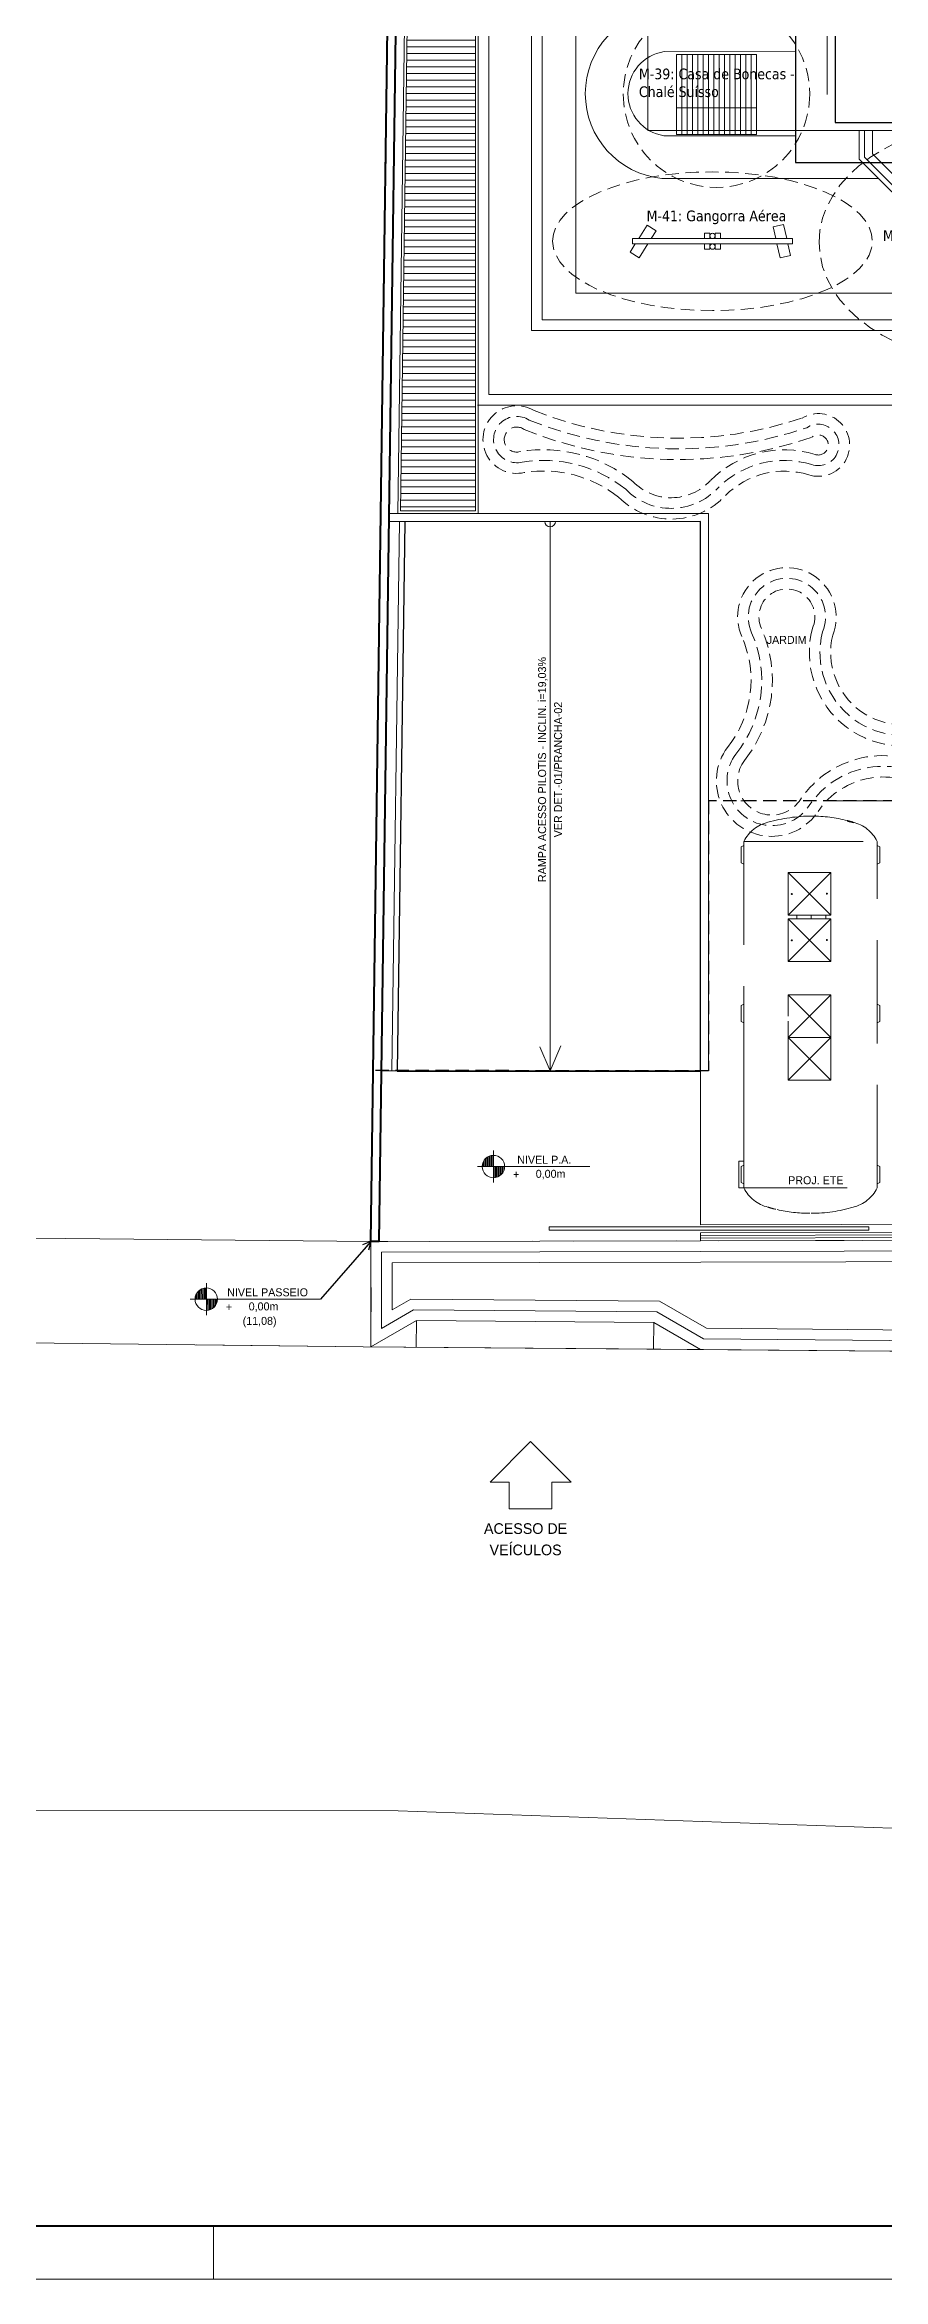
# Model space of a CAD drawing. Header units: metres. Extents: x -83 to 73, y -26 to 58.
# Drawn here: x -4.31 to 11.43, y -25.71 to 16.19 of the extents above; entities that cross this region are included whole.
import ezdxf
from ezdxf.enums import TextEntityAlignment as Align

# ---------------------------------------------------------------- set-up
doc = ezdxf.new("R2010")
doc.units = ezdxf.units.M
doc.header["$MEASUREMENT"] = 0
for name, pattern in [('175_51COM_R00---$0$XREF ÁREAS COMUNS LILAC$0$HIDDEN', [0.375, 0.25, -0.125]), ('DASHED2', [0.375, 0.25, -0.125]), ('DGN Style 2', [1.937185, 1.162311, -0.774874]), ('DGN Style 3', [2.712059, 1.937185, -0.774874]), ('DGN Style 6', [3.684526, 0.001937, -0.774874, 1.35603, -0.774874, 0.001937, -0.774874]), ('HIDDEN', [0.375, 0.25, -0.125])]:
    doc.linetypes.add(name, pattern=pattern)
for name, color, linetype in [('1', 7, 'Continuous'), ('legenda', 253, 'Continuous'), ('PSG-EQP-FIX', 21, 'Continuous'), ('PSG-MORROTE', 104, 'HIDDEN'), ('segurança', 9, 'Continuous')]:
    doc.layers.add(name, color=color, linetype=linetype)
for name, color, linetype, lineweight in [('12 - Vidros e Lagos', 7, 'Continuous', 0), ('13 - Escadas', 7, 'Continuous', 0), ('175_51COM_R00---$0$57 - Altimetria de Terrenos', 240, 'Continuous', 13), ('19 - Estrutura Metálica', 7, 'Continuous', 0), ('20 - Equipamentos', 7, 'Continuous', 0), ('25 - Legendas', 7, 'Continuous', 0), ('31 - Pisos', 7, 'Continuous', 0), ('7 - Alvenaria', 7, 'Continuous', 0), ('Level 1', 7, 'Continuous', 0), ('Level 11-1', 7, 'Continuous', 0), ('Level 13', 7, 'Continuous', 0), ('Level 19-1', 7, 'Continuous', 0), ('Level 22-1', 7, 'Continuous', 0), ('Level 24', 7, 'Continuous', 0), ('Level 25-1', 7, 'Continuous', 0), ('Level 27-1', 7, 'Continuous', 0), ('Level 54', 7, 'Continuous', 0), ('Level 7-1', 7, 'Continuous', 0), ('Level 8-1', 7, 'Continuous', 0), ('PROJ', 7, 'Continuous', 0), ('PSG-CTA', 7, 'Continuous', 0), ('PSG-CXO-IDE', 7, 'Continuous', 0)]:
    doc.layers.add(name, color=color, linetype=linetype, lineweight=lineweight)
doc.layers.add('PSG-ARE', color=6, linetype='Continuous', plot=False)
doc.styles.add('Style-INTL_ENGINEERING', font='INTL_ENGINEERING.shx')
doc.dimstyles.get("Standard").update_dxf_attribs({"dimtxt": 0.18, "dimasz": 0.18, "dimexe": 0.18, "dimexo": 0.0625, "dimgap": 0.09, "dimtad": 0, "dimtih": 1, "dimtoh": 1, "dimdec": 4, "dimzin": 1, "dimdsep": 46, "dimtxsty": 'Standard', "dimcen": 0, "dimadec": 0, "dimazin": 0, "dimtfac": 1, "dimtdec": 4, "dimtofl": 0, "dimtmove": 0, "dimatfit": 3, "dimfxl": 1, "dimtolj": 1, "dimtzin": 1, "dimarcsym": 0})

# ---------------------------------------------------------------- blocks, each defined once
blk = doc.blocks.new('*U23')
at = {"layer": '13 - Escadas', "color": 131, "linetype": 'Continuous', "lineweight": 13}
for p, q in [((-0.948, 0), (-0.948, 0.081)), ((-0.927, 0), (-0.926, 0.121)), ((-0.903, 0), (-0.903, 0.149)), ((-0.881, -0.001), (-0.88, 0.167)), ((-0.858, 0), (-0.858, 0.182)), ((-0.835, 0), (-0.836, 0.193)), ((-0.813, -0.001), (-0.813, 0.2)), ((-0.79, 0), (-0.79, 0.207)), ((-0.768, 0), (-0.768, 0.21)), ((-0.754, -0.3), (-0.754, 0.3)), ((-0.561, -0.081), (-0.561, 0)), ((-1.055, 0), (1.055, -0.001)), ((-0.742, -0.209), (-0.741, 0)), ((-0.718, -0.207), (-0.718, 0)), ((-0.696, -0.201), (-0.696, 0)), ((-0.673, -0.193), (-0.673, 0)), ((-0.651, -0.182), (-0.651, 0)), ((-0.629, -0.167), (-0.628, 0)), ((-0.606, -0.147), (-0.606, 0)), ((-0.584, -0.12), (-0.584, 0))]:
    blk.add_line(p, q, dxfattribs=at)
blk.add_circle((-0.755, -0.001), 0.21, dxfattribs=at)
at = {"layer": '13 - Escadas', "color": 131, "linetype": 'Continuous', "lineweight": 13, "style": 'Style-INTL_ENGINEERING'}
for s, p in [('NIVEL P.A.', (0.707, 0.127)), ('+', (-0.269, -0.146)), ('0,00m', (0.597, -0.137))]:
    blk.add_text(s, height=0.15, rotation=0.0007, dxfattribs=at).set_placement(p, align=Align.MIDDLE_RIGHT)
blk = doc.blocks.new('TerminatorOpen')
at = {"color": 0, "linetype": 'ByBlock', "lineweight": -2}
for q in [(-1, 0.5), (-1, 0), (-1, -0.5)]:
    blk.add_line((0, 0), q, dxfattribs=at)
blk = doc.blocks.new('m-39')
at = {"layer": '1', "linetype": 'Continuous', "lineweight": 0}
for p, q in [((0.75, 0.745), (-0.75, 0.745)), ((-0.75, 0.745), (-0.75, -0.755)), ((-0.65, 0.745), (-0.65, -0.755)), ((-0.55, 0.745), (-0.55, -0.755)), ((-0.45, 0.745), (-0.45, -0.755)), ((-0.35, 0.745), (-0.35, -0.755)), ((-0.25, 0.745), (-0.25, -0.755)), ((-0.15, 0.745), (-0.15, -0.755)), ((-0.05, 0.745), (-0.05, -0.755)), ((0.05, 0.745), (0.05, -0.755)), ((0.15, 0.745), (0.15, -0.755)), ((0.25, 0.745), (0.25, -0.755)), ((0.35, 0.745), (0.35, -0.755)), ((0.45, 0.745), (0.45, -0.755)), ((0.55, 0.745), (0.55, -0.755)), ((0.65, 0.745), (0.65, -0.755)), ((0.75, -0.755), (0.75, 0.745)), ((0.75, -0.255), (-0.75, -0.255)), ((-0.75, -0.755), (0.75, -0.755))]:
    blk.add_line(p, q, dxfattribs=at)
at = {"layer": 'segurança', "linetype": 'DASHED2', "lineweight": 0}
blk.add_circle((0, 0), 1.75, dxfattribs=at)
at = {"layer": 'legenda', "linetype": 'Continuous', "lineweight": 0, "insert": (-1.456, 0.479), "char_height": 0.2, "width": 3.05746, "attachment_point": 1}
blk.add_mtext('{\\fTahoma|b0|i0|c0|p34;M-39: Casa de Bonecas -\\PChalé Suísso }', dxfattribs=at)
blk = doc.blocks.new('A$C2B92601B')
at = {"layer": '1', "color": 251, "linetype": 'Continuous', "lineweight": 0}
for p, q in [((-1.569, 0.625), (-1.409, 0.878)), ((-1.409, 0.878), (-1.24, 0.771)), ((1.147, 0.891), (0.952, 0.847)), ((1.003, 0.625), (0.952, 0.847)), ((1.208, 0.625), (1.147, 0.891)), ((-1.73, 0.371), (-1.632, 0.525)), ((-1.561, 0.264), (-1.396, 0.525)), ((-1.332, 0.625), (-1.24, 0.771)), ((1.086, 0.262), (1.025, 0.525)), ((1.281, 0.306), (1.231, 0.525)), ((-1.73, 0.371), (-1.561, 0.264)), ((1.281, 0.306), (1.086, 0.262))]:
    blk.add_line(p, q, dxfattribs=at)
at = {"layer": '1', "linetype": 'Continuous', "lineweight": 0}
for p, q in [((1.316, 0.625), (-1.684, 0.625)), ((-1.684, 0.525), (-1.684, 0.625)), ((1.316, 0.525), (-1.684, 0.525)), ((-0.334, 0.625), (-0.334, 0.725)), ((-0.234, 0.725), (-0.334, 0.725)), ((-0.334, 0.425), (-0.334, 0.525)), ((-0.234, 0.425), (-0.334, 0.425)), ((-0.234, 0.625), (-0.234, 0.725)), ((-0.234, 0.425), (-0.234, 0.525)), ((-0.034, 0.725), (-0.134, 0.725)), ((-0.134, 0.625), (-0.134, 0.725)), ((-0.134, 0.425), (-0.134, 0.525)), ((-0.034, 0.425), (-0.134, 0.425)), ((-0.034, 0.625), (-0.034, 0.725)), ((-0.034, 0.425), (-0.034, 0.525)), ((1.316, 0.525), (1.316, 0.625))]:
    blk.add_line(p, q, dxfattribs=at)
for centre in [(-0.184, 0.675), (-0.184, 0.475)]:
    blk.add_circle(centre, 0.05, dxfattribs=at)
at = {"layer": 'segurança', "linetype": 'DASHED2', "lineweight": 0}
blk.add_ellipse((-0.184, 0.576), major_axis=(-3, 0), ratio=0.433333, dxfattribs=at)
at = {"layer": 'legenda', "linetype": 'Continuous', "lineweight": 0, "insert": (-1.421, 1.151), "char_height": 0.2, "width": 4.8548, "attachment_point": 1}
blk.add_mtext('{\\fTahoma|b0|i0|c0|p34;M-41: Gangorra Aérea}', dxfattribs=at)
blk = doc.blocks.new('A$C6EB26F9E')
at = {"layer": '1', "linetype": 'Continuous', "lineweight": 0}
for p, q in [((-1.581, 0.276), (-1.581, 1.476)), ((0.719, 1.476), (-1.581, 1.476)), ((0.719, 1.376), (-1.581, 1.376)), ((-1.481, 1.276), (-1.581, 1.276)), ((-1.481, 0.276), (-1.481, 1.376)), ((-1.381, 0.276), (-1.381, 1.376)), ((0.519, 1.276), (-1.381, 1.276)), ((0.519, 0.276), (0.519, 1.376)), ((0.619, 0.276), (0.619, 1.376)), ((0.719, 1.276), (0.619, 1.276)), ((0.719, 0.176), (0.719, 1.476)), ((-1.481, 1.176), (-1.581, 1.176)), ((-1.481, 1.076), (-1.581, 1.076)), ((-1.481, 0.976), (-1.581, 0.976)), ((-1.481, 0.876), (-1.581, 0.876)), ((0.519, 1.176), (-1.381, 1.176)), ((0.519, 1.076), (-1.381, 1.076)), ((0.519, 0.976), (-1.381, 0.976)), ((0.519, 0.876), (-1.381, 0.876)), ((0.719, 1.176), (0.619, 1.176)), ((0.719, 1.076), (0.619, 1.076)), ((0.719, 0.976), (0.619, 0.976)), ((0.719, 0.876), (0.619, 0.876)), ((0.719, 1.126), (2.119, 1.126)), ((0.719, 1.106), (2.119, 1.106)), ((0.969, 0.546), (0.969, 1.106)), ((0.989, 0.546), (0.989, 1.106)), ((1.219, 0.546), (1.219, 1.106)), ((1.239, 0.546), (1.239, 1.106)), ((1.419, 0.546), (1.419, 1.106)), ((1.439, 0.546), (1.439, 1.106)), ((1.619, 0.546), (1.619, 1.106)), ((1.639, 0.546), (1.639, 1.106)), ((1.769, 0.546), (1.769, 1.106)), ((1.789, 0.546), (1.789, 1.106)), ((1.919, 0.546), (1.919, 1.106)), ((1.939, 0.546), (1.939, 1.106)), ((2.019, 0.546), (2.019, 1.106)), ((2.039, 0.546), (2.039, 1.106)), ((2.119, 1.106), (2.119, 1.126)), ((-1.481, 0.776), (-1.581, 0.776)), ((-1.481, 0.676), (-1.581, 0.676)), ((-1.481, 0.576), (-1.581, 0.576)), ((-1.481, 0.476), (-1.581, 0.476)), ((0.519, 0.776), (-1.381, 0.776)), ((0.519, 0.676), (-1.381, 0.676)), ((0.519, 0.576), (-1.381, 0.576)), ((0.519, 0.476), (-1.381, 0.476)), ((0.719, 0.776), (0.619, 0.776)), ((0.719, 0.676), (0.619, 0.676)), ((0.719, 0.576), (0.619, 0.576)), ((0.719, 0.476), (0.619, 0.476)), ((0.719, 0.546), (2.119, 0.546)), ((0.719, 0.526), (2.119, 0.526)), ((2.119, 0.526), (2.119, 0.546)), ((-1.481, 0.376), (-1.581, 0.376)), ((-1.581, 0.276), (0.719, 0.276)), ((0.519, 0.376), (-1.381, 0.376)), ((-0.581, 0.276), (-0.581, 0.176)), ((-0.581, 0.176), (0.719, 0.176)), ((0.719, 0.376), (0.619, 0.376))]:
    blk.add_line(p, q, dxfattribs=at)
for centre in [(-1.531, 1.326), (0.669, 1.326), (-1.531, 0.326), (-0.531, 0.326), (0.669, 0.326)]:
    blk.add_circle(centre, 0.05, dxfattribs=at)
at = {"layer": 'segurança', "linetype": 'DASHED2', "lineweight": 0}
blk.add_ellipse((0.244, 0.761), major_axis=(-3.25, 0), ratio=0.692308, dxfattribs=at)
at = {"layer": 'legenda', "linetype": 'Continuous', "lineweight": 0, "insert": (-1.808, 0.992), "char_height": 0.2, "width": 4.8548, "attachment_point": 1}
blk.add_mtext('{\\fTahoma|b0|i0|c0|p34;M-03: Mini Centro de atividades A}', dxfattribs=at)

msp = doc.modelspace()

# ---------------------------------------------------------------- hatches: boundary and pattern name
at = {"layer": 'Level 19-1', "linetype": 'Continuous', "lineweight": 13}
h = msp.add_hatch(dxfattribs=at)
h.set_pattern_fill('ANSI31', color=172, angle=135, style=0)
h.set_pattern_definition([(180, (2.31808, 7.39584), (0, -0.125), [])])
h.paths.add_polyline_path([(3.774, 24.718), (3.774, 7.446), (2.369, 7.446), (2.605, 24.718)])

# ---------------------------------------------------------------- linework, layer by layer
at = {"layer": '12 - Vidros e Lagos', "color": 131, "linetype": 'Continuous', "lineweight": 40, "flags": 128}
msp.add_lwpolyline([(-43.542, 57.389), (61.858, 57.389), (61.858, -24.713), (-43.542, -24.713)], close=True, dxfattribs=at)
at = {"layer": '13 - Escadas', "color": 131, "linetype": 'Continuous', "lineweight": 13}
for p, q in [((-1.275, -7.634), (-1.275, -7.033)), ((-1.576, -7.334), (0.867, -7.334)), ((-1.469, -7.334), (-1.469, -7.252)), ((-1.448, -7.334), (-1.446, -7.213)), ((-1.424, -7.334), (-1.424, -7.185)), ((-1.402, -7.334), (-1.401, -7.166)), ((-1.379, -7.334), (-1.379, -7.151)), ((-1.356, -7.334), (-1.357, -7.14)), ((-1.334, -7.334), (-1.334, -7.134)), ((-1.311, -7.333), (-1.311, -7.127)), ((-1.289, -7.334), (-1.289, -7.124)), ((-1.263, -7.542), (-1.262, -7.334)), ((-1.239, -7.54), (-1.239, -7.334)), ((-1.217, -7.535), (-1.217, -7.334)), ((-1.194, -7.526), (-1.194, -7.334)), ((-1.172, -7.515), (-1.171, -7.334)), ((-1.15, -7.5), (-1.149, -7.334)), ((-1.127, -7.481), (-1.126, -7.334)), ((-1.104, -7.454), (-1.105, -7.334)), ((-1.082, -7.415), (-1.082, -7.333))]:
    msp.add_line(p, q, dxfattribs=at)
msp.add_circle((-1.276, -7.334), 0.21, dxfattribs=at)
at = {"layer": '175_51COM_R00---$0$57 - Altimetria de Terrenos', "linetype": '175_51COM_R00---$0$XREF ÁREAS COMUNS LILAC$0$HIDDEN', "lineweight": 30}
msp.add_lwpolyline([(2.319, 30.203), (50.405, 30.206), (50.405, 33.527), (58.938, 33.625), (59.297, 2.009), (8.148, 2.008), (8.148, -3.053), (1.858, -3.048), (2.319, 30.203)], close=True, dxfattribs=at)
at = {"layer": '19 - Estrutura Metálica', "color": 5, "linetype": 'Continuous', "lineweight": 0, "flags": 128}
for points in [[(1.81, -6.155), (1.812, -6.155)], [(1.811, -6.205), (1.811, -6.205)]]:
    msp.add_lwpolyline(points, dxfattribs=at)
msp.add_lwpolyline([(11.156, -6.039), (5.156, -6.039), (5.156, -5.979), (11.156, -5.979)], close=True, dxfattribs=at)
at = {"layer": '20 - Equipamentos', "color": 120, "linetype": 'DGN Style 3', "lineweight": 0}
for p, q in [((8.761, 1.149), (8.81, 1.174)), ((8.761, 0.849), (8.761, 1.149)), ((8.761, 0.849), (8.761, 1.149)), ((8.761, 0.849), (8.81, 0.824)), ((8.81, 1.249), (11.31, 1.249)), ((8.81, 1.249), (8.81, -3.298)), ((9.026, 1.249), (10.641, 1.249)), ((11.045, 1.249), (9.075, 1.249)), ((11.31, -5.25), (11.31, 1.249)), ((11.359, 1.149), (11.31, 1.174)), ((11.359, 0.849), (11.31, 0.824)), ((11.359, 0.849), (11.359, 1.149)), ((9.64, -0.136), (9.64, 0.664)), ((9.64, 0.664), (10.44, 0.664)), ((10.44, 0.664), (9.64, -0.136)), ((9.64, 0.664), (10.44, -0.136)), ((10.44, 0.664), (10.44, -0.136)), ((10.44, -0.136), (9.64, -0.136)), ((9.64, -1.005), (9.64, -0.205)), ((9.64, -0.205), (10.44, -0.205)), ((10.44, -0.205), (9.64, -1.005)), ((9.64, -0.205), (10.44, -1.005)), ((9.803, -0.136), (9.803, -0.205)), ((10.071, -0.205), (10.071, -0.136)), ((10.345, -0.136), (10.345, -0.205)), ((10.44, -0.205), (10.44, -1.005)), ((10.44, -1.005), (9.64, -1.005)), ((9.64, -2.029), (9.64, -1.63)), ((9.64, -1.63), (10.44, -1.63)), ((10.44, -1.63), (9.64, -2.43)), ((9.64, -1.63), (10.44, -2.43)), ((10.44, -1.63), (10.44, -2.43)), ((8.761, -1.826), (8.81, -1.801)), ((8.761, -2.126), (8.761, -1.826)), ((8.761, -2.126), (8.761, -1.826)), ((11.359, -1.826), (11.31, -1.801)), ((11.359, -2.126), (11.359, -1.826)), ((8.761, -2.126), (8.81, -2.151)), ((9.64, -2.43), (9.64, -2.121)), ((10.44, -2.43), (9.64, -2.43)), ((9.64, -3.23), (9.64, -2.43)), ((9.64, -2.43), (10.44, -2.43)), ((10.44, -2.43), (9.64, -3.23)), ((9.64, -2.43), (10.44, -3.23)), ((10.44, -2.43), (10.44, -3.23)), ((11.359, -2.126), (11.31, -2.151)), ((8.81, -3.298), (8.81, -5.25)), ((10.44, -3.23), (9.64, -3.23)), ((8.81, -4.75), (8.712, -4.75)), ((8.712, -4.75), (8.712, -5.25)), ((8.81, -4.75), (8.712, -4.75)), ((8.712, -4.75), (8.712, -5.25)), ((8.761, -4.85), (8.81, -4.825)), ((8.761, -5.15), (8.761, -4.85)), ((8.761, -5.15), (8.761, -4.85)), ((11.359, -4.85), (11.31, -4.825)), ((11.359, -5.15), (11.359, -4.85)), ((8.81, -5.25), (8.712, -5.25)), ((8.81, -5.25), (8.712, -5.25)), ((8.761, -5.15), (8.81, -5.175)), ((8.81, -5.25), (11.31, -5.25)), ((11.359, -5.15), (11.31, -5.175))]:
    msp.add_line(p, q, dxfattribs=at)
for centre in [(9.709, 0.264), (10.366, 0.267), (9.709, -0.605), (10.366, -0.602)]:
    msp.add_circle(centre, 0.00962, dxfattribs=at)
for centre, radius, start, end in [((10.111, -1.462), 3.186, 90.4501, 105.4658), ((10.08, -0.965), 2.689, 75.6093, 89.8837), ((9.423, 0.944), 0.684, 103.6946, 153.5797), ((10.08, -0.965), 2.689, 73.1636, 75.6093), ((10.039, -1.157), 2.882, 73.0541, 75.7536), ((9.965, -1.522), 3.248, 73.8598, 76.0365), ((10.697, 0.944), 0.684, 26.4203, 76.3054), ((9.423, -4.945), 0.684, 206.4203, 256.3054), ((10.697, -4.945), 0.684, 283.6946, 333.5797), ((10.04, -3.036), 2.689, 253.1636, 256.3894), ((10.04, -3.036), 2.689, 256.9515, 270.127), ((10.08, -3.036), 2.689, 269.873, 286.8364)]:
    msp.add_arc(centre, radius, start, end, dxfattribs=at)
at = {"layer": '25 - Legendas'}
msp.add_lwpolyline([(4.809, -10.006), (4.05, -10.764), (4.409, -10.764), (4.409, -11.264), (5.209, -11.264), (5.209, -10.764), (5.567, -10.764)], close=True, dxfattribs=at)
at = {"layer": '31 - Pisos', "color": 30, "linetype": 'Continuous', "lineweight": 13}
for p, q in [((3.824, 9.429), (3.824, 24.49)), ((4.024, 9.629), (4.024, 24.29)), ((4.824, 23.49), (4.824, 10.829)), ((5.024, 11.029), (5.024, 23.29)), ((5.659, 18.509), (5.659, 11.529)), ((5.659, 11.529), (16.333, 11.529)), ((18.765, 11.029), (5.024, 11.029)), ((5.024, 11.029), (18.765, 11.029)), ((4.824, 10.829), (19.035, 10.829)), ((3.809, 9.429), (12.714, 9.429)), ((4.024, 9.629), (12.914, 9.629)), ((15.085, 2.008, -8.951), (10.748, 2.008, -8.951)), ((1.811, -6.255), (1.811, -8.229)), ((1.814, -7.575), (1.812, -6.655)), ((1.811, -8.229), (2.665, -7.736)), ((2.665, -7.736), (2.661, -8.236)), ((7.119, -7.772), (7.115, -8.272)), ((7.998, -8.28), (7.119, -7.772))]:
    msp.add_line(p, q, dxfattribs=at)
at = {"layer": '31 - Pisos', "color": 30, "linetype": 'Continuous', "lineweight": 0}
msp.add_line((1.961, -6.254), (7.998, -6.239), dxfattribs=at)
at = {"layer": '31 - Pisos', "color": 30, "linetype": 'Continuous', "lineweight": 13}
msp.add_lwpolyline([(16.333, 14.579), (16.333, 11.529), (5.659, 11.529), (5.659, 18.509), (7.009, 18.509), (7.009, 14.579), (16.333, 14.58)], close=True, dxfattribs=at)
for points in [[(9.775, 14.579), (7.009, 14.579), (7.009, 18.509), (9.775, 18.509)], [(16.089, -6.219), (7.998, -6.239), (4.979, -6.247), (1.811, -6.255)], [(16.09, -6.419), (7.998, -6.439), (4.98, -6.447), (2.011, -6.454)], [(8.052, -8.08), (7.174, -7.573), (2.612, -7.535), (2.011, -7.882), (2.011, -6.454)], [(16.165, -6.619), (7.999, -6.639), (4.98, -6.647), (2.211, -6.654)], [(8.107, -7.881), (7.228, -7.373), (2.559, -7.335), (2.211, -7.536), (2.211, -6.654)], [(7.119, -7.772), (2.665, -7.736)], [(12.741, -7.919), (8.107, -7.881)], [(59.253, -8.928), (58.901, -8.925), (56.592, -8.79), (54.193, -8.655), (49.632, -8.615), (44.98, -8.574), (38.353, -8.627), (32.118, -8.53), (25.447, -8.522), (21.941, -8.518), (20.941, -8.516), (18.776, -8.514), (16.605, -8.423), (14.434, -8.333), (8.05, -8.28), (1.665, -8.228), (-1.451, -8.19)], [(12.941, -8.12), (8.052, -8.08)]]:
    msp.add_lwpolyline(points, dxfattribs=at)
at = {"layer": '31 - Pisos', "linetype": 'Continuous'}
for points in [[(9.775, 16.855), (7.278, 16.856, 0.907196), (7.273, 13.68), (11.333, 13.679)], [(9.775, 16.055), (7.314, 16.056, 0.858151), (7.308, 14.48), (9.775, 14.48)]]:
    msp.add_lwpolyline(points, format="xyb", dxfattribs=at)
at = {"layer": '31 - Pisos', "color": 30, "linetype": 'Continuous', "lineweight": 0, "flags": 128}
msp.add_lwpolyline([(7.998, -3.054), (7.998, -5.939), (15.939, -5.919)], dxfattribs=at)
at = {"layer": '7 - Alvenaria', "color": 7, "linetype": 'Continuous', "lineweight": 40, "flags": 128}
msp.add_lwpolyline([(59.253, -7.05), (58.79, 33.478), (45.694, 33.318), (39.329, 33.323), (32.093, 33.203), (18.934, 32.863), (2.506, 33.176), (1.961, -6.254), (1.811, -6.255), (2.358, 33.328), (18.933, 33.013), (32.09, 33.353), (39.328, 33.473), (45.693, 33.468), (58.938, 33.63), (59.403, -7.053), (59.253, -7.05)], dxfattribs=at)
at = {"layer": 'Level 1', "color": 172, "linetype": 'Continuous', "lineweight": 0}
for p, q in [((7.998, -6.139), (15.989, -6.119)), ((7.998, -6.189), (16.039, -6.169))]:
    msp.add_line(p, q, dxfattribs=at)
at = {"layer": 'Level 11-1', "color": 7, "linetype": 'DGN Style 6', "lineweight": 0, "flags": 128}
msp.add_lwpolyline([(59.3, 2.009), (8.148, 2.009)], dxfattribs=at)
at = {"layer": 'Level 13', "color": 230, "linetype": 'Continuous', "lineweight": 0}
for p, q in [((5.174, 7.246), (5.174, -3.054)), ((5.174, -3.054), (4.98, -2.601)), ((5.174, -3.054), (5.374, -2.587)), ((7.998, -3.054), (2.207, -3.054))]:
    msp.add_line(p, q, dxfattribs=at)
at = {"layer": 'Level 19-1', "color": 172, "linetype": 'Continuous', "lineweight": 13, "flags": 128}
for points in [[(2.555, 24.768), (3.824, 24.768), (3.824, 7.396), (2.318, 7.396)], [(2.605, 24.718), (3.774, 24.718), (3.774, 7.446), (2.369, 7.446)]]:
    msp.add_lwpolyline(points, close=True, dxfattribs=at)
at = {"layer": 'Level 22-1', "color": 7, "linetype": 'Continuous', "lineweight": 13, "flags": 128}
for points in [[(15.705, 13.529), (11.625, 13.529), (11.175, 13.979)], [(15.705, 13.679), (11.687, 13.679), (11.387, 13.979)]]:
    msp.add_lwpolyline(points, dxfattribs=at)
at = {"layer": 'Level 25-1', "color": 230, "linetype": 'Continuous', "lineweight": 0}
msp.add_arc((5.174, 7.246), 0.1, 180, 0, dxfattribs=at)
at = {"layer": 'Level 27-1', "color": 7, "linetype": 'Continuous', "lineweight": 13, "flags": 128}
msp.add_lwpolyline([(15.705, 13.429), (11.583, 13.429), (11.033, 13.979)], dxfattribs=at)
at = {"layer": 'Level 54', "color": 131, "linetype": 'Continuous', "lineweight": 40}
msp.add_line((-43.543, -24.712), (71.858, -24.712), dxfattribs=at)
at = {"layer": 'Level 54', "color": 131, "linetype": 'Continuous', "lineweight": 0}
msp.add_line((-1.142, -24.712), (-1.142, -25.712), dxfattribs=at)
at = {"layer": 'Level 54', "color": 131, "linetype": 'Continuous', "lineweight": 0, "flags": 128}
msp.add_lwpolyline([(72.858, 58.388), (-46.043, 58.388), (-46.043, -25.712), (72.858, -25.712)], close=True, dxfattribs=at)
at = {"layer": 'Level 7-1', "color": 7, "linetype": 'Continuous', "lineweight": 13}
for p, q in [((7.998, 7.246), (2.146, 7.246)), ((8.148, 7.396), (2.149, 7.396)), ((2.349, 7.246), (2.207, -3.054)), ((7.998, 7.246), (7.998, -3.054)), ((8.148, -3.054), (8.148, 7.396)), ((2.207, -3.054), (2.005, -3.054)), ((7.998, -3.054), (8.148, -3.054)), ((7.998, -6.089), (15.939, -6.069)), ((7.998, -6.239), (7.998, -6.089)), ((7.998, -6.239), (16.089, -6.219))]:
    msp.add_line(p, q, dxfattribs=at)
at = {"layer": 'Level 7-1', "color": 7, "linetype": 'Continuous', "lineweight": 13, "flags": 128}
msp.add_lwpolyline([(1.81, -6.105), (1.813, -6.105)], dxfattribs=at)
at = {"layer": 'Level 8-1', "color": 7, "linetype": 'DGN Style 2', "lineweight": 13, "flags": 128}
for points in [[(15.185, 21.289), (10.375, 21.289), (10.375, 14.579), (16.305, 14.579)], [(11.033, 13.979), (10.975, 14.038), (10.975, 14.579)], [(11.175, 13.979), (11.075, 14.079), (11.075, 14.579)], [(11.387, 13.979), (11.225, 14.141), (11.225, 14.579)]]:
    msp.add_lwpolyline(points, dxfattribs=at)
at = {"layer": 'PROJ', "color": 30, "linetype": 'Continuous', "lineweight": 30, "flags": 128}
for points in [[(14.585, 21.889), (9.775, 21.889), (9.775, 13.979), (15.705, 13.979)], [(14.585, 21.139), (10.525, 21.139), (10.525, 14.729), (15.705, 14.729)]]:
    msp.add_lwpolyline(points, dxfattribs=at)
at = {"layer": 'PSG-ARE', "linetype": 'Continuous'}
msp.add_lwpolyline([(7.998, 7.246), (2.446, 7.242), (2.305, -3.058), (7.998, -3.058), (7.998, 7.246)], dxfattribs=at)
at = {"layer": 'PSG-CTA', "color": 30, "linetype": 'Continuous', "lineweight": 0}
for p, q in [((1.811, -6.255), (-27.298, -5.966)), ((1.665, -8.228), (-26.027, -7.895)), ((14.434, -8.333), (1.665, -8.228)), ((14.434, -8.333), (1.665, -8.228)), ((-30.965, -16.905), (2.321, -16.927)), ((2.321, -16.927), (13.969, -17.339))]:
    msp.add_line(p, q, dxfattribs=at)
at = {"layer": 'PSG-CXO-IDE', "color": 131, "linetype": 'DGN Style 3', "lineweight": 0, "flags": 128}
msp.add_lwpolyline([(2.358, 33.328), (1.811, -6.255), (18.717, -6.212), (31.612, -6.518), (38.43, -6.548), (45.404, -6.752), (59.403, -7.053), (58.938, 33.63), (45.693, 33.468), (39.328, 33.473), (32.09, 33.353), (18.933, 33.013)], close=True, dxfattribs=at)
at = {"layer": 'PSG-MORROTE', "lineweight": 13}
for points in [[(6.46, 7.701, 0.209963), (4.69, 8.165, -1.479515), (4.873, 9.327, 0.177339), (9.904, 9.187, -1.54926), (10.026, 8.122, 0.276524), (8.463, 7.733, -0.423454)], [(6.728, 7.998, 0.2142), (4.61, 8.557, -1.600427), (4.688, 8.971, 0.180557), (10.084, 8.825, -1.708456), (10.146, 8.503, 0.278102), (8.175, 8.011, -0.431177)], [(10.476, 5.118, 1.505773), (8.773, 5.079, -0.280489), (8.501, 3.008, 1.0305), (10.202, 1.811, -0.428733), (12.3, 2.162, 1.756752), (12.517, 3.647, -0.676148)], [(10.286, 5.18, 1.519899), (8.955, 5.16, -0.280106), (8.659, 2.886, 1.02923), (10.036, 1.922, -0.429655), (12.424, 2.32, 1.738101), (12.607, 3.468, -0.675087)]]:
    msp.add_lwpolyline(points, format="xyb", close=True, dxfattribs=at)
for points in [[(6.593, 7.85, 0.212053), (4.651, 8.361, -1.517647), (4.783, 9.148, 0.178768), (9.99, 9.005, -1.595144), (10.086, 8.313, 0.277323), (8.319, 7.873, -0.426908), (6.593, 7.85, 1.834764)], [(10.096, 5.245, 1.540469), (9.138, 5.242, -0.27973), (8.818, 2.764, 1.027477), (9.869, 2.032, -0.430545), (12.548, 2.477, 1.711017), (12.695, 3.287, -0.674033), (10.096, 5.245, 0.213975)]]:
    msp.add_lwpolyline(points, format="xyb", dxfattribs=at)

# ---------------------------------------------------------------- block references
at = {"layer": '13 - Escadas', "color": 131, "linetype": 'Continuous', "lineweight": 13}
msp.add_blockref('*U23', (4.865, -4.847), dxfattribs=at)
at = {"layer": 'PSG-EQP-FIX', "linetype": 'Continuous'}
msp.add_blockref('m-39', (8.296, 15.26), dxfattribs=at)
at = {"layer": 'PSG-EQP-FIX', "color": 11, "lineweight": 13}
for name, p in [('A$C6EB26F9E', (13.226, 11.717)), ('A$C2B92601B', (8.405, 11.926))]:
    msp.add_blockref(name, p, dxfattribs=at)

# ---------------------------------------------------------------- texts
at = {"layer": '13 - Escadas', "color": 131, "linetype": 'Continuous', "lineweight": 13, "style": 'Style-INTL_ENGINEERING'}
for s, height, p in [('+', 0.15, (-0.79, -7.48)), ('NIVEL PASSEIO', 0.14999, (0.632, -7.206)), ('0,00m', 0.15, (0.077, -7.47)), ('(11,08)', 0.15, (0.042, -7.742))]:
    msp.add_text(s, height=height, rotation=0.0007, dxfattribs=at).set_placement(p, align=Align.MIDDLE_RIGHT)
at = {"layer": '7 - Alvenaria', "color": 2, "linetype": 'Continuous', "lineweight": 13, "char_height": 0.15, "attachment_point": 5, "line_spacing_factor": 1.200006, "style": 'Style-INTL_ENGINEERING'}
for s, insert in [('JARDIM\\P', (9.612, 5.026)), ('PROJ. ETE\\P', (10.159, -5.106))]:
    msp.add_mtext(s, dxfattribs=dict(at, insert=insert))
at = {"layer": '7 - Alvenaria', "color": 2, "linetype": 'Continuous', "lineweight": 13, "insert": (5.175, 2.596), "char_height": 0.15, "attachment_point": 5, "rotation": 90, "line_spacing_factor": 1.200006, "style": 'Style-INTL_ENGINEERING'}
msp.add_mtext('RAMPA ACESSO PILOTIS - INCLIN. i=19,03%\\PVER DET.-01/PRANCHA-02\\P', dxfattribs=at)
at = {"layer": 'Level 24', "color": 2, "linetype": 'Continuous', "lineweight": 13, "insert": (4.714, -11.837), "char_height": 0.2, "attachment_point": 5, "line_spacing_factor": 1.200006, "style": 'Style-INTL_ENGINEERING'}
msp.add_mtext('ACESSO DE\\PVEÍCULOS', dxfattribs=at)

# ---------------------------------------------------------------- leaders
at = {"layer": '13 - Escadas', "color": 131, "linetype": 'Continuous', "lineweight": 13}
msp.add_leader([(1.811, -6.255), (0.867, -7.334)], dimstyle='Standard', override={"dimtxt": 0.14925, "dimasz": 0.14925, "dimgap": 0, "dimtad": 1, "dimtxsty": 'Style-INTL_ENGINEERING', "dimldrblk": 'TerminatorOpen'}, dxfattribs=at)

doc.saveas('drawing.dxf')
